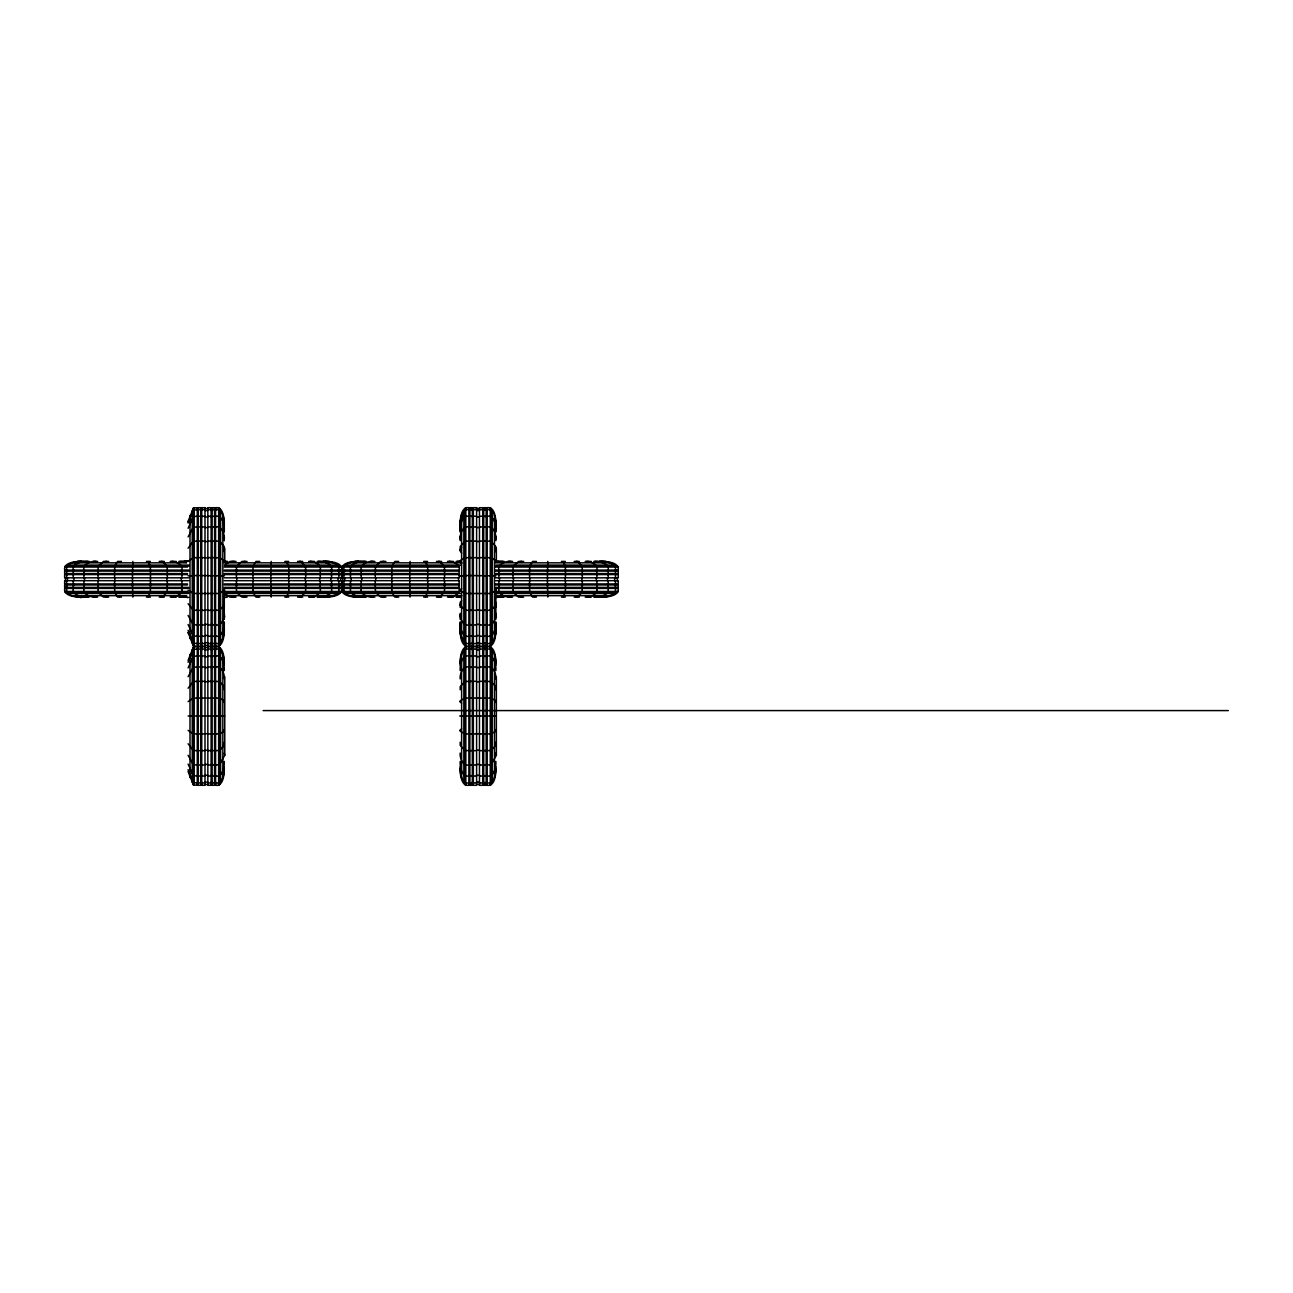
<?xml version="1.0" encoding="UTF-8"?>
<svg xmlns="http://www.w3.org/2000/svg" width="1293" height="1293" viewBox="0 0 1293 1293"><rect width="100%" height="100%" fill="white"/><g stroke="black" fill="none" stroke-linecap="round" stroke-linejoin="round"><path stroke-width="1.5" d="M271.207 561.421L270.851 573.559M358.759 597.091C353.619 597.253 340.495 596.251 341.902 588.412L459.16 588.412C460.744 594.392 451.887 597.819 447.491 597.091M188.762 570.084L64.65 570.084C63.244 562.261 76.368 561.259 81.507 561.421M447.491 561.421C451.887 560.677 460.712 564.136 459.16 570.084L341.902 570.084C340.495 562.261 353.619 561.259 358.759 561.421M224.303 588.412L341.611 588.412C343.017 596.251 329.893 597.253 324.753 597.091M495.316 588.412L618.216 588.412C619.622 596.251 606.498 597.253 601.358 597.091M132.84 597.091L132.484 584.953M271.207 597.091L270.851 584.953M410.091 597.091L409.736 584.953M547.812 597.091L547.456 584.953M188.099 521.435L193.336 508.117L197.263 507.696L197.263 646.29L193.336 645.854L188.099 632.536M188.099 660.432L193.336 647.114L197.263 646.678L197.263 785.304L193.336 784.883L188.099 771.549M224.271 524.554C224.416 519.414 223.414 506.29 215.592 507.696L215.592 646.29C223.414 647.696 224.416 634.556 224.271 629.416M224.271 663.551C224.416 658.412 223.414 645.288 215.592 646.678L215.592 785.304C223.414 786.71 224.416 773.586 224.271 768.446M460.195 629.416C460.033 634.556 461.035 647.696 468.874 646.29L468.874 507.696C461.035 506.29 460.033 519.414 460.195 524.554M495.865 524.554C496.027 519.414 495.025 506.29 487.202 507.696L487.202 646.29C495.025 647.696 496.027 634.556 495.865 629.416M460.195 768.446C460.033 773.586 461.035 786.71 468.874 785.304L468.874 646.678C461.035 645.288 460.033 658.412 460.195 663.551M495.865 663.551C496.027 658.412 495.025 645.288 487.202 646.678L487.202 785.304C495.025 786.71 496.027 773.586 495.865 768.446M188.099 523.035L193.336 510.089L197.263 509.668M224.271 526.057C224.481 520.998 223.269 508.23 215.592 509.668M460.195 627.913L460.195 633.974M495.865 526.057C496.076 520.998 494.863 508.23 487.202 509.668M495.865 633.974L495.865 627.913M188.309 522.324L188.584 520.643M188.099 662.323L193.336 649.458L197.263 649.054M224.271 526.623L224.271 520.643M224.271 665.345C224.497 660.287 223.236 647.599 215.592 649.054M460.195 520.643L460.195 526.623M460.195 627.347C459.952 632.374 461.262 644.997 468.874 643.542M495.865 526.623L495.865 520.643M460.195 766.652C459.969 771.711 461.229 784.398 468.874 782.944M495.865 665.345C496.092 660.287 494.847 647.599 487.202 649.054M188.099 528.287L193.336 516.618L197.263 516.246M224.271 531.019C224.659 526.203 222.735 514.695 215.592 516.246M224.271 628.414L224.271 622.951M460.195 622.951L460.195 628.414M495.865 531.019C496.27 526.203 494.346 514.695 487.202 516.246M495.865 628.414L495.865 622.951M188.099 667.883L193.336 656.343L197.263 655.971M224.271 670.582C224.675 665.782 222.671 654.42 215.592 655.971M460.195 761.415C459.775 766.216 461.779 777.578 468.874 776.026M495.865 670.582C496.286 665.782 494.282 654.42 487.202 655.971M224.271 532.134L224.271 526.801M460.195 526.801L460.195 532.134M460.195 621.836C459.758 626.604 461.843 637.821 468.874 636.269M495.865 532.134L495.865 526.801M188.099 536.886L193.336 527.269L197.263 526.946M224.271 539.133C224.917 534.688 221.798 525.346 215.592 526.946M224.271 619.347L224.271 589.495M460.195 614.854L460.195 619.347M495.865 539.133C496.528 534.688 493.409 525.346 487.202 526.946M495.865 619.347L495.865 589.495M188.099 676.708L193.336 667.285L197.263 666.994M224.271 678.906C224.95 674.51 221.701 665.378 215.592 666.994M224.756 676.708L224.756 755.29L219.519 764.713L215.592 765.003M460.195 753.076C459.516 757.488 462.765 766.62 468.874 765.003M495.865 678.906C496.544 674.51 493.312 665.378 487.202 666.994M496.35 676.708L496.35 755.29L491.13 764.713L487.202 765.003M224.271 540.7L224.271 536.385M460.195 536.385L460.195 540.7M460.195 613.286C459.5 617.65 462.862 626.572 468.874 624.955M495.865 540.7L495.865 536.385M188.099 548.2L193.336 541.298L197.263 541.072M224.271 549.816L224.271 546.583L219.519 541.298L215.592 541.072M224.271 607.387L224.271 604.17M460.195 604.17L460.195 607.387M495.865 549.816L495.865 546.583L491.13 541.298L487.202 541.072M495.865 607.387L495.865 604.17M188.099 688.215L193.336 681.556L197.263 681.346M224.271 689.767L224.271 686.664L219.632 681.653L215.592 681.346M460.195 742.214L460.195 745.334L464.93 750.441L468.874 750.651M495.865 689.767L495.865 686.664L491.227 681.653L487.202 681.346M224.271 551.723L224.271 548.733M495.865 551.723L495.865 548.733M461.617 517.863L463.848 513.305M222.849 636.786L224.271 633.974L224.271 627.913M188.099 561.485L193.336 557.752L197.263 557.639M224.271 562.342L224.271 560.612L219.632 557.816L215.592 557.639M495.865 562.342L495.865 560.612L491.227 557.816L487.202 557.639M188.099 701.614L193.336 698.172L197.263 698.058M224.271 702.422L224.271 700.806L219.357 698.123L198.282 698.058M495.865 702.422L495.865 700.806L490.968 698.123L469.892 698.058M224.756 590.238L219.147 593.487L198.282 593.503M496.35 590.238L490.758 593.487L469.892 593.503M461.617 547.327L459.71 550.236L461.617 553.129M461.617 600.841L460.195 602.247L460.195 605.237L464.93 610.167L468.874 610.361M458.724 592.453L342.532 592.453M119.958 561.421L121.445 561.421M146.448 561.421L147.935 561.421L150.36 566.156L150.473 573.559M121.445 597.091L119.958 597.091M258.325 561.421L259.812 561.421M284.816 561.421L286.303 561.421L288.727 566.156L288.84 570.084M259.812 597.091L258.325 597.091M397.21 561.421L398.697 561.421M423.7 561.421L425.187 561.421L427.611 566.156L427.724 570.084M398.697 597.091L397.21 597.091M534.93 561.421L536.417 561.421M561.421 561.421L562.908 561.421L565.348 566.156L565.445 570.084M536.417 597.091L534.93 597.091M148.582 561.421L150.327 561.421M119.312 597.091L117.566 597.091L114.77 592.453L114.592 588.412M150.327 597.091L148.582 597.091M286.949 561.421L288.695 561.421M257.679 597.091L255.933 597.091L253.137 592.453L252.959 588.412M288.695 597.091L286.949 597.091M425.833 561.421L427.579 561.421M396.563 597.091L394.818 597.091L391.924 592.194L391.844 584.953M427.579 597.091L425.833 597.091M563.554 561.421L565.3 561.421M534.284 597.091L532.538 597.091L529.742 592.453L529.564 588.412M565.3 597.091L563.554 597.091M461.617 728.816L459.71 730.383L460.195 731.191L464.93 733.826L468.874 733.939M74.816 562.843L77.612 561.421L83.592 561.421M608.728 595.669L605.9 597.091L599.855 597.091M461.617 588.8L460.195 589.495L460.195 590.966L464.93 593.406L468.874 593.503M105.687 561.421L108.693 561.421M159.201 561.421L162.207 561.421L167.12 566.156L167.33 570.084M108.693 597.091L105.687 597.091M244.054 561.421L247.06 561.421M297.568 561.421L300.574 561.421L305.487 566.156L305.698 570.084M247.06 597.091L244.054 597.091M382.938 561.421L385.944 561.421M436.452 561.421L439.458 561.421L444.372 566.156L444.582 570.084M385.944 597.091L382.938 597.091M520.659 561.421L523.665 561.421M574.173 561.421L577.179 561.421L582.092 566.156L582.303 570.084M523.665 597.091L520.659 597.091M161.124 561.421L164.356 561.421M106.769 597.091L103.537 597.091L98.252 592.356L98.026 588.412M164.356 597.091L161.124 597.091M299.491 561.421L302.724 561.421M245.137 597.091L241.904 597.091L236.619 592.356L236.393 588.412M302.724 597.091L299.491 597.091M438.375 561.421L441.592 561.421M384.021 597.091L380.788 597.091L375.616 592.453L375.277 588.412M441.592 597.091L438.375 597.091M576.096 561.421L579.329 561.421M521.742 597.091L518.525 597.091L513.224 592.356L512.998 588.412M579.329 597.091L576.096 597.091M93.338 561.421L97.654 561.421M170.24 561.421C174.62 560.709 183.525 564.071 181.909 570.084M231.706 561.421L236.021 561.421M97.654 597.091L93.338 597.091M308.607 561.421C312.987 560.709 321.892 564.071 320.276 570.084M370.59 561.421L374.905 561.421M236.021 597.091L231.706 597.091M508.311 561.421L512.626 561.421M374.905 597.091L370.59 597.091M585.212 561.421C589.592 560.709 598.497 564.071 596.881 570.084M512.626 597.091L508.311 597.091M171.807 561.421L176.301 561.421M96.086 597.091C91.641 597.754 82.299 594.618 83.916 588.412M310.175 561.421L314.668 561.421M176.301 597.091L171.807 597.091M234.453 597.091L229.96 597.091L224.432 593.439L338.621 593.439M449.059 561.421L453.552 561.421M314.668 597.091L310.175 597.091M373.338 597.091C368.893 597.754 359.551 594.618 361.167 588.412M586.78 561.421L591.273 561.421M453.552 597.091L449.059 597.091M511.058 597.091C506.614 597.754 497.272 594.618 498.888 588.412M591.273 597.091L586.78 597.091M83.77 561.421L89.088 561.421M178.806 561.421L184.123 561.421L186.612 562.843L72.392 562.843M89.088 597.091L83.77 597.091M317.173 561.421C321.941 560.984 333.158 563.069 331.59 570.084M361.022 561.421L366.339 561.421M224.788 597.576L227.455 597.091M456.057 561.421L461.375 561.421M498.742 561.421L504.06 561.421M366.339 597.091L361.022 597.091M593.778 561.421C598.546 560.984 609.763 563.069 608.195 570.084M461.375 597.091L456.057 597.091M504.06 597.091L498.742 597.091M179.905 561.421L185.368 561.421M87.989 597.091C83.172 597.479 71.665 595.556 73.2 588.412M318.272 561.421L323.735 561.421M185.368 597.091L179.905 597.091M457.156 561.421L461.084 561.146M497.498 561.421L502.961 561.421M323.735 597.091L318.272 597.091M365.24 597.091C360.375 597.528 348.981 595.475 350.451 588.412M594.877 561.421L600.34 561.421M461.084 597.366L457.156 597.091M502.961 597.091L497.498 597.091M600.34 597.091L594.877 597.091M184.301 561.421L188.6 561.146M83.592 597.091L80.602 597.576L74.816 595.669M322.668 561.421C327.711 561.178 340.334 562.471 338.879 570.084M354.848 561.421L360.844 561.421M188.6 597.366L184.301 597.091M360.844 597.091L354.848 597.091M599.273 561.421C604.316 561.178 616.939 562.471 615.484 570.084M495.575 597.576L498.565 597.091M184.883 561.421L187.905 560.936M83.011 597.091C77.952 597.301 65.183 596.089 66.638 588.412M323.25 561.421L329.295 561.421M329.295 597.091L323.25 597.091M360.262 597.091C355.203 597.301 342.435 596.089 343.89 588.412M599.855 561.421L605.9 561.421M81.507 597.091C76.368 597.253 63.244 596.251 64.65 588.412L188.762 588.412M324.753 561.421C329.893 561.259 343.017 562.261 341.611 570.084L224.303 570.084M601.358 561.421C606.498 561.259 619.622 562.261 618.216 570.084L495.316 570.084M188.099 575.821L197.263 575.53M224.271 575.886L198.282 575.53M495.865 575.886L469.892 575.53M197.263 508.553L198.282 508.553M200.722 508.553L201.74 508.553M205.005 508.553L207.85 508.553M211.115 508.553L212.133 508.553M214.573 508.553L215.592 508.553M468.874 508.553L469.892 508.553M472.333 508.553L473.351 508.553M476.6 508.553L479.461 508.553M482.709 508.553L483.727 508.553M486.184 508.553L487.202 508.553M198.282 509.668L200.722 509.668M201.74 509.668L205.005 509.668M207.85 509.668L211.115 509.668M212.133 509.668L214.573 509.668M468.874 509.668C461.197 508.23 459.985 520.998 460.195 526.057M469.892 509.668L472.333 509.668M473.351 509.668L476.6 509.668M479.461 509.668L482.709 509.668M483.727 509.668L486.184 509.668M200.722 510.509L201.74 510.509M205.005 510.509L207.85 510.509M211.115 510.509L212.133 510.509M214.573 510.509L215.592 510.509M472.333 510.509L473.351 510.509M476.6 510.509L479.461 510.509M482.709 510.509L483.727 510.509M486.184 510.509L487.202 510.509M198.282 516.246L200.722 516.246M201.74 516.246L205.005 516.246M207.85 516.246L211.115 516.246M212.133 516.246L214.573 516.246M468.874 516.246C461.73 514.695 459.807 526.203 460.195 531.019M469.892 516.246L472.333 516.246M473.351 516.246L476.6 516.246M479.461 516.246L482.709 516.246M483.727 516.246L486.184 516.246M200.722 516.99L201.74 516.99M205.005 516.99L207.85 516.99M211.115 516.99L212.133 516.99M214.573 516.99L215.592 516.99M472.333 516.99L473.351 516.99M476.6 516.99L479.461 516.99M482.709 516.99L483.727 516.99M486.184 516.99L487.202 516.99M198.282 526.946L200.722 526.946M201.74 526.946L205.005 526.946M207.85 526.946L211.115 526.946M212.133 526.946L214.573 526.946M468.874 526.946C462.668 525.346 459.532 534.688 460.195 539.133M469.892 526.946L472.333 526.946M473.351 526.946L476.6 526.946M479.461 526.946L482.709 526.946M483.727 526.946L486.184 526.946M197.263 527.576L198.282 527.576M200.722 527.576L201.74 527.576M205.005 527.576L207.85 527.576M211.115 527.576L212.133 527.576M214.573 527.576L215.592 527.576M468.874 527.576L469.892 527.576M472.333 527.576L473.351 527.576M476.6 527.576L479.461 527.576M482.709 527.576L483.727 527.576M486.184 527.576L487.202 527.576M198.282 541.072L200.722 541.072M201.74 541.072L205.005 541.072M207.85 541.072L211.115 541.072M212.133 541.072L214.573 541.072M468.874 541.072L464.93 541.298L460.195 546.583L460.195 549.816M469.892 541.072L472.333 541.072M473.351 541.072L476.6 541.072M479.461 541.072L482.709 541.072M483.727 541.072L486.184 541.072M200.722 541.525L201.74 541.525M205.005 541.525L207.85 541.525M211.115 541.525L212.133 541.525M214.573 541.525L215.592 541.525M472.333 541.525L473.351 541.525M476.6 541.525L479.461 541.525M482.709 541.525L483.727 541.525M486.184 541.525L487.202 541.525M198.282 557.639L200.722 557.639M201.74 557.639L205.005 557.639M207.85 557.639L211.115 557.639M212.133 557.639L214.573 557.639M468.874 557.639L464.93 557.752L460.195 560.612L460.195 562.342L461.617 563.15M469.892 557.639L472.333 557.639M473.351 557.639L476.6 557.639M479.461 557.639L482.709 557.639M483.727 557.639L486.184 557.639M200.722 557.881L201.74 557.881M205.005 557.881L207.85 557.881M211.115 557.881L212.133 557.881M214.573 557.881L215.592 557.881M472.333 557.881L473.351 557.881M476.6 557.881L479.461 557.881M482.709 557.881L483.727 557.881M486.184 557.881L487.202 557.881M224.061 562.843L333.885 562.843M349.627 562.843L461.843 562.843M494.96 562.843L610.49 562.843M67.64 565.073L188.859 565.073M338.621 565.073L224.432 565.073L229.96 561.421L234.453 561.421M344.892 565.073L460.696 565.073M495.93 565.073L615.226 565.073M65.28 566.059L188.94 566.059M224.74 566.059L340.98 566.059M342.532 566.059L458.87 566.156M495.801 566.059L617.585 566.059M64.65 567.045L187.566 567.045M224.303 567.045L341.611 567.045M341.902 567.045L459.16 567.045M495.316 567.045L618.216 567.045M188.762 571.102L64.65 571.102L64.65 573.559L187.566 573.559M224.303 571.102L341.611 571.102L341.611 573.559L224.303 573.559M495.316 571.102L618.216 571.102L618.216 573.559L495.316 573.559M187.566 574.577L64.65 574.577L64.65 577.826L188.762 577.826M224.303 574.577L341.611 574.577L341.611 577.826L224.303 577.826M495.316 574.577L618.216 574.577L618.216 577.826L495.316 577.826M468.874 575.53L459.71 575.821L461.617 575.935M188.762 580.686L64.65 580.686L64.65 583.935L187.566 583.935M224.303 580.686L341.611 580.686L341.611 583.935L224.303 583.935M495.316 580.686L618.216 580.686L618.216 583.935L495.316 583.935M187.566 584.953L64.65 584.953L64.65 587.394L188.762 587.394M224.303 584.953L341.611 584.953L341.611 587.394L224.303 587.394M495.316 584.953L618.216 584.953L618.216 587.394L495.316 587.394M64.65 591.467L187.566 591.467M224.303 591.467L341.611 591.467M341.902 591.467L459.16 591.467M495.316 591.467L618.216 591.467M65.28 592.453L188.94 592.453M224.74 592.453L340.98 592.453M495.801 592.453L617.585 592.453M67.64 593.439L188.859 593.439M197.263 593.503L193.336 593.406L188.099 590.238M344.892 593.439L460.696 593.439M495.93 593.439L615.226 593.439M72.392 595.669L186.612 595.669L184.123 597.091L178.806 597.091M224.061 595.669L333.885 595.669M349.627 595.669L461.843 595.669M494.96 595.669L610.49 595.669M197.263 609.957L198.282 609.957M200.722 609.957L201.74 609.957M205.005 609.957L207.85 609.957M211.115 609.957L212.133 609.957M214.573 609.957L215.592 609.957M468.874 609.957L469.892 609.957M472.333 609.957L473.351 609.957M476.6 609.957L479.461 609.957M482.709 609.957L483.727 609.957M486.184 609.957L487.202 609.957M197.263 610.361L193.336 610.167L188.099 603.75M198.282 610.361L200.722 610.361M201.74 610.361L205.005 610.361M207.85 610.361L211.115 610.361M212.133 610.361L214.573 610.361M215.592 610.361L219.519 610.167L224.271 605.237L224.271 602.247M469.892 610.361L472.333 610.361M473.351 610.361L476.6 610.361M479.461 610.361L482.709 610.361M483.727 610.361L486.184 610.361M487.202 610.361L491.13 610.167L495.865 605.237L495.865 602.247M197.263 624.357L198.282 624.357M200.722 624.357L201.74 624.357M205.005 624.357L207.85 624.357M211.115 624.357L212.133 624.357M214.573 624.357L215.592 624.357M468.874 624.357L469.892 624.357M472.333 624.357L473.351 624.357M476.6 624.357L479.461 624.357M482.709 624.357L483.727 624.357M486.184 624.357L487.202 624.357M197.263 624.955L193.336 624.648L188.099 615.436M198.282 624.955L200.722 624.955M201.74 624.955L205.005 624.955M207.85 624.955L211.115 624.955M212.133 624.955L214.573 624.955M215.592 624.955C221.604 626.572 224.966 617.65 224.271 613.286M469.892 624.955L472.333 624.955M473.351 624.955L476.6 624.955M479.461 624.955L482.709 624.955M483.727 624.955L486.184 624.955M487.202 624.955C493.215 626.572 496.577 617.65 495.865 613.286M197.263 635.526L198.282 635.526M200.722 635.526L201.74 635.526M205.005 635.526L207.85 635.526M211.115 635.526L212.133 635.526M214.573 635.526L215.592 635.526M468.874 635.526L469.892 635.526M472.333 635.526L473.351 635.526M476.6 635.526L479.461 635.526M482.709 635.526L483.727 635.526M486.184 635.526L487.202 635.526M197.263 636.269L193.336 635.897L188.099 624.503M198.282 636.269L200.722 636.269M201.74 636.269L205.005 636.269M207.85 636.269L211.115 636.269M212.133 636.269L214.573 636.269M215.592 636.269C222.606 637.821 224.707 626.604 224.271 621.836M469.892 636.269L472.333 636.269M473.351 636.269L476.6 636.269M479.461 636.269L482.709 636.269M483.727 636.269L486.184 636.269M487.202 636.269C494.217 637.821 496.302 626.604 495.865 621.836M200.722 642.718L201.74 642.718M205.005 642.718L207.85 642.718M211.115 642.718L212.133 642.718M214.573 642.718L215.592 642.718M472.333 642.718L473.351 642.718M476.6 642.718L479.461 642.718M482.709 642.718L483.727 642.718M486.184 642.718L487.202 642.718M197.263 643.542L193.336 643.138L188.099 630.337M198.282 643.542L200.722 643.542M201.74 643.542L205.005 643.542M207.85 643.542L211.115 643.542M212.133 643.542L214.573 643.542M215.592 643.542C223.204 644.997 224.497 632.374 224.271 627.347M469.892 643.542L472.333 643.542M473.351 643.542L476.6 643.542M479.461 643.542L482.709 643.542M483.727 643.542L486.184 643.542M487.202 643.542C494.815 644.997 496.108 632.374 495.865 627.347M200.722 645.417L201.74 645.417M205.005 645.417L207.85 645.417M211.115 645.417L212.133 645.417M214.573 645.417L215.592 645.417M472.333 645.417L473.351 645.417M476.6 645.417L479.461 645.417M482.709 645.417L483.727 645.417M486.184 645.417L487.202 645.417M200.722 647.551L201.74 647.551M205.005 647.551L207.85 647.551M211.115 647.551L212.133 647.551M214.573 647.551L215.592 647.551M472.333 647.551L473.351 647.551M476.6 647.551L479.461 647.551M482.709 647.551L483.727 647.551M486.184 647.551L487.202 647.551M198.282 649.054L200.722 649.054M201.74 649.054L205.005 649.054M207.85 649.054L211.115 649.054M212.133 649.054L214.573 649.054M468.874 649.054C461.229 647.599 459.969 660.287 460.195 665.345M469.892 649.054L472.333 649.054M473.351 649.054L476.6 649.054M479.461 649.054L482.709 649.054M483.727 649.054L486.184 649.054M200.722 649.878L201.74 649.878M205.005 649.878L207.85 649.878M211.115 649.878L212.133 649.878M214.573 649.878L215.592 649.878M472.333 649.878L473.351 649.878M476.6 649.878L479.461 649.878M482.709 649.878L483.727 649.878M486.184 649.878L487.202 649.878M198.282 655.971L200.722 655.971M201.74 655.971L205.005 655.971M207.85 655.971L211.115 655.971M212.133 655.971L214.573 655.971M468.874 655.971C461.779 654.42 459.775 665.782 460.195 670.582M469.892 655.971L472.333 655.971M473.351 655.971L476.6 655.971M479.461 655.971L482.709 655.971M483.727 655.971L486.184 655.971M200.722 656.715L201.74 656.715M205.005 656.715L207.85 656.715M211.115 656.715L212.133 656.715M214.573 656.715L215.592 656.715M472.333 656.715L473.351 656.715M476.6 656.715L479.461 656.715M482.709 656.715L483.727 656.715M486.184 656.715L487.202 656.715M198.282 666.994L200.722 666.994M201.74 666.994L205.005 666.994M207.85 666.994L211.115 666.994M212.133 666.994L214.573 666.994M468.874 666.994C462.765 665.378 459.516 674.51 460.195 678.906M469.892 666.994L472.333 666.994M473.351 666.994L476.6 666.994M479.461 666.994L482.709 666.994M483.727 666.994L486.184 666.994M197.263 667.592L198.282 667.592M200.722 667.592L201.74 667.592M205.005 667.592L207.85 667.592M211.115 667.592L212.133 667.592M214.573 667.592L215.592 667.592M468.874 667.592L469.892 667.592M472.333 667.592L473.351 667.592M476.6 667.592L479.461 667.592M482.709 667.592L483.727 667.592M486.184 667.592L487.202 667.592M198.282 681.346L200.722 681.346M201.74 681.346L205.005 681.346M207.85 681.346L211.115 681.346M212.133 681.346L214.573 681.346M468.874 681.346L464.93 681.556L460.195 686.664L460.195 689.767M469.892 681.346L472.333 681.346M473.351 681.346L476.6 681.346M479.461 681.346L482.709 681.346M483.727 681.346L486.184 681.346M197.263 681.767L198.282 681.767M200.722 681.767L201.74 681.767M205.005 681.767L207.85 681.767M211.115 681.767L212.133 681.767M214.573 681.767L215.592 681.767M468.874 681.767L469.892 681.767M472.333 681.767L473.351 681.767M476.6 681.767L479.461 681.767M482.709 681.767L483.727 681.767M486.184 681.767L487.202 681.767M468.874 698.058L464.93 698.172L460.195 700.806L459.71 701.614L461.617 703.182M263.109 710.584L1228.35 710.584M188.099 715.999L197.263 715.999M198.282 715.999L224.756 715.999M459.71 715.999L468.874 715.999M469.892 715.999L496.35 715.999M200.722 733.713L201.74 733.713M205.005 733.713L207.85 733.713M211.115 733.713L212.133 733.713M214.573 733.713L215.592 733.713M472.333 733.713L473.351 733.713M476.6 733.713L479.461 733.713M482.709 733.713L483.727 733.713M486.184 733.713L487.202 733.713M197.263 733.939L193.336 733.826L188.099 730.383M198.282 733.939L200.722 733.939M201.74 733.939L205.005 733.939M207.85 733.939L211.115 733.939M212.133 733.939L214.573 733.939M215.592 733.939L219.519 733.826L224.271 731.191L224.271 729.575M469.892 733.939L472.333 733.939M473.351 733.939L476.6 733.939M479.461 733.939L482.709 733.939M483.727 733.939L486.184 733.939M487.202 733.939L491.13 733.826L495.865 731.191L495.865 729.575M200.722 750.231L201.74 750.231M205.005 750.231L207.85 750.231M211.115 750.231L212.133 750.231M214.573 750.231L215.592 750.231M472.333 750.231L473.351 750.231M476.6 750.231L479.461 750.231M482.709 750.231L483.727 750.231M486.184 750.231L487.202 750.231M197.263 750.651L193.336 750.441L188.099 743.782M198.282 750.651L200.722 750.651M201.74 750.651L205.005 750.651M207.85 750.651L211.115 750.651M212.133 750.651L214.573 750.651M215.592 750.651L219.519 750.441L224.271 745.334L224.271 742.214M469.892 750.651L472.333 750.651M473.351 750.651L476.6 750.651M479.461 750.651L482.709 750.651M483.727 750.651L486.184 750.651M487.202 750.651L491.13 750.441L495.865 745.334L495.865 742.214M200.722 764.405L201.74 764.405M205.005 764.405L207.85 764.405M211.115 764.405L212.133 764.405M214.573 764.405L215.592 764.405M472.333 764.405L473.351 764.405M476.6 764.405L479.461 764.405M482.709 764.405L483.727 764.405M486.184 764.405L487.202 764.405M197.263 765.003L193.336 764.713L188.099 755.29M198.282 765.003L200.722 765.003M201.74 765.003L205.005 765.003M207.85 765.003L211.115 765.003M212.133 765.003L214.573 765.003M469.892 765.003L472.333 765.003M473.351 765.003L476.6 765.003M479.461 765.003L482.709 765.003M483.727 765.003L486.184 765.003M197.263 775.283L198.282 775.283M200.722 775.283L201.74 775.283M205.005 775.283L207.85 775.283M211.115 775.283L212.133 775.283M214.573 775.283L215.592 775.283M468.874 775.283L469.892 775.283M472.333 775.283L473.351 775.283M476.6 775.283L479.461 775.283M482.709 775.283L483.727 775.283M486.184 775.283L487.202 775.283M197.263 776.026L193.336 775.655L188.099 764.115M198.282 776.026L200.722 776.026M201.74 776.026L205.005 776.026M207.85 776.026L211.115 776.026M212.133 776.026L214.573 776.026M215.592 776.026C222.671 777.578 224.675 766.216 224.271 761.415M469.892 776.026L472.333 776.026M473.351 776.026L476.6 776.026M479.461 776.026L482.709 776.026M483.727 776.026L486.184 776.026M487.202 776.026C494.282 777.578 496.286 766.216 495.865 761.415M200.722 782.12L201.74 782.12M205.005 782.12L207.85 782.12M211.115 782.12L212.133 782.12M214.573 782.12L215.592 782.12M472.333 782.12L473.351 782.12M476.6 782.12L479.461 782.12M482.709 782.12L483.727 782.12M486.184 782.12L487.202 782.12M197.263 782.944L193.336 782.54L188.099 769.658M198.282 782.944L200.722 782.944M201.74 782.944L205.005 782.944M207.85 782.944L211.115 782.944M212.133 782.944L214.573 782.944M215.592 782.944C223.236 784.398 224.497 771.711 224.271 766.652M469.892 782.944L472.333 782.944M473.351 782.944L476.6 782.944M479.461 782.944L482.709 782.944M483.727 782.944L486.184 782.944M487.202 782.944C494.847 784.398 496.092 771.711 495.865 766.652M197.263 784.447L198.282 784.447M200.722 784.447L201.74 784.447M205.005 784.447L207.85 784.447M211.115 784.447L212.133 784.447M214.573 784.447L215.592 784.447M468.874 784.447L469.892 784.447M472.333 784.447L473.351 784.447M476.6 784.447L479.461 784.447M482.709 784.447L483.727 784.447M486.184 784.447L487.202 784.447M360.262 561.421C355.203 561.21 342.435 562.423 343.89 570.084M83.011 561.421C77.952 561.21 65.183 562.423 66.638 570.084M184.883 597.091L187.905 597.576M495.575 560.936L498.565 561.421M599.273 597.091C604.316 597.334 616.939 596.025 615.484 588.412M322.668 597.091C327.711 597.334 340.334 596.025 338.879 588.412M365.24 561.421C360.375 560.968 348.981 563.037 350.451 570.084M87.989 561.421C83.172 561.017 71.665 562.94 73.2 570.084M593.778 597.091C598.546 597.528 609.763 595.443 608.195 588.412M224.788 560.936L227.455 561.421M317.173 597.091C321.941 597.528 333.158 595.443 331.59 588.412M511.058 561.421C506.614 560.758 497.272 563.877 498.888 570.084M373.338 561.421C368.893 560.758 359.551 563.877 361.167 570.084M96.086 561.421C91.641 560.758 82.299 563.877 83.916 570.084M585.212 597.091C589.592 597.786 598.497 594.424 596.881 588.412M308.607 597.091C312.987 597.786 321.892 594.424 320.276 588.412M170.24 597.091C174.62 597.786 183.525 594.424 181.909 588.412M521.742 561.421L518.525 561.421L513.224 566.156L512.998 570.084M384.021 561.421L380.788 561.421L375.616 566.059L375.277 570.084M245.137 561.421L241.904 561.421L236.619 566.156L236.393 570.084M106.769 561.421L103.537 561.421L98.252 566.156L98.026 570.084M574.173 597.091L577.179 597.091L582.092 592.356L582.303 588.412M436.452 597.091L439.458 597.091L444.372 592.356L444.582 588.412M297.568 597.091L300.574 597.091L305.487 592.356L305.698 588.412M159.201 597.091L162.207 597.091L167.12 592.356L167.33 588.412M534.284 561.421L532.538 561.421L529.742 566.059L529.564 570.084M396.563 561.421L394.818 561.421L391.924 566.318L391.844 573.559M257.679 561.421L255.933 561.421L253.137 566.059L252.959 570.084M119.312 561.421L117.566 561.421L114.77 566.059L114.592 570.084M561.421 597.091L562.908 597.091L565.348 592.356L565.445 588.412M423.7 597.091L425.187 597.091L427.611 592.356L427.724 588.412M284.816 597.091L286.303 597.091L288.727 592.356L288.84 588.412M146.448 597.091L147.935 597.091L150.36 592.356L150.473 584.953M461.617 636.786L463.848 641.393M190.006 636.786L192.253 641.393M495.865 753.076L496.35 755.29M224.271 753.076L224.756 755.29M495.865 614.854L496.35 617.1M224.271 614.854L224.756 617.1M188.309 632.261L188.584 633.974M547.812 561.421L547.456 573.559M410.091 561.421L409.736 573.559M132.84 561.421L132.484 573.559M617.359 570.084L617.359 571.102M617.359 577.826L617.359 580.686M617.359 587.394L617.359 588.412M615.484 571.102L615.484 573.559M615.484 574.577L615.484 577.826M615.484 580.686L615.484 583.935M615.484 584.953L615.484 587.394M614.66 570.084L614.66 571.102M614.66 577.826L614.66 580.686M614.66 587.394L614.66 588.412M608.195 571.102L608.195 573.559M608.195 574.577L608.195 577.826M608.195 580.686L608.195 583.935M608.195 584.953L608.195 587.394M607.468 570.084L607.468 571.102M607.468 573.559L607.468 574.577M607.468 577.826L607.468 580.686M607.468 583.935L607.468 584.953M607.468 587.394L607.468 588.412M596.881 571.102L596.881 573.559M596.881 574.577L596.881 577.826M596.881 580.686L596.881 583.935M596.881 584.953L596.881 587.394M596.299 570.084L596.299 571.102M596.299 577.826L596.299 580.686M596.299 587.394L596.299 588.412M582.303 571.102L582.303 573.559M582.303 574.577L582.303 577.826M582.303 580.686L582.303 583.935M582.303 584.953L582.303 587.394M581.882 570.084L581.882 571.102M581.882 573.559L581.882 574.577M581.882 577.826L581.882 580.686M581.882 583.935L581.882 584.953M581.882 587.394L581.882 588.412M565.445 571.102L565.445 573.559M565.445 574.577L565.445 577.826M565.445 580.686L565.445 583.935M565.445 584.953L565.445 587.394M565.235 570.084L565.235 571.102M565.235 577.826L565.235 580.686M565.235 587.394L565.235 588.412M547.456 574.577L547.456 583.935M529.807 570.084L529.807 571.102M529.807 577.826L529.807 580.686M529.807 587.394L529.807 588.412M529.564 571.102L529.564 573.559M529.564 574.577L529.564 577.826M529.564 580.686L529.564 583.935M529.564 584.953L529.564 587.394M513.45 570.084L513.45 571.102M513.45 573.559L513.45 574.577M513.45 577.826L513.45 580.686M513.45 583.935L513.45 584.953M513.45 587.394L513.45 588.412M512.998 571.102L512.998 573.559M512.998 574.577L512.998 577.826M512.998 580.686L512.998 583.935M512.998 584.953L512.998 587.394M499.502 570.084L499.502 571.102M499.502 573.559L499.502 574.577M499.502 577.826L499.502 580.686M499.502 583.935L499.502 584.953M499.502 587.394L499.502 588.412M498.888 571.102L498.888 573.559M498.888 574.577L498.888 577.826M498.888 580.686L498.888 583.935M498.888 584.953L498.888 587.394M496.35 548.2L496.35 561.808M494.443 515.422L494.443 638.548M494.443 654.42L494.443 777.578M492.213 510.687L492.213 643.284M492.213 649.684L492.213 782.313M491.227 508.327L491.227 645.643M491.227 647.324L491.227 784.673M490.241 507.696L490.241 646.29M490.241 646.678L490.241 785.304M465.819 507.696L465.819 646.29M465.819 646.678L465.819 785.304M464.834 508.327L464.834 645.643M464.834 647.324L464.834 784.673M463.848 510.687L463.848 643.284M463.848 649.684L463.848 782.313M461.617 515.422L461.617 638.548M461.617 654.42L461.617 777.578M458.562 570.084L458.562 571.102M458.562 573.559L458.562 574.577M458.562 577.826L458.562 580.686M458.562 583.935L458.562 584.953M458.562 587.394L458.562 588.412M444.582 571.102L444.582 573.559M444.582 574.577L444.582 577.826M444.582 580.686L444.582 583.935M444.582 584.953L444.582 587.394M444.162 570.084L444.162 571.102M444.162 573.559L444.162 574.577M444.162 577.826L444.162 580.686M444.162 583.935L444.162 584.953M444.162 587.394L444.162 588.412M427.724 571.102L427.724 573.559M427.724 574.577L427.724 577.826M427.724 580.686L427.724 583.935M427.724 584.953L427.724 587.394M427.514 570.084L427.514 571.102M427.514 577.826L427.514 580.686M427.514 587.394L427.514 588.412M409.736 574.577L409.736 583.935M391.844 574.577L391.844 583.935M375.73 570.084L375.73 571.102M375.73 577.826L375.73 580.686M375.73 587.394L375.73 588.412M375.277 571.102L375.277 573.559M375.277 574.577L375.277 577.826M375.277 580.686L375.277 583.935M375.277 584.953L375.277 587.394M361.781 570.084L361.781 571.102M361.781 577.826L361.781 580.686M361.781 587.394L361.781 588.412M361.167 571.102L361.167 573.559M361.167 574.577L361.167 577.826M361.167 580.686L361.167 583.935M361.167 584.953L361.167 587.394M351.211 570.084L351.211 571.102M351.211 577.826L351.211 580.686M351.211 587.394L351.211 588.412M350.451 571.102L350.451 573.559M350.451 574.577L350.451 577.826M350.451 580.686L350.451 583.935M350.451 584.953L350.451 587.394M344.714 570.084L344.714 571.102M344.714 577.826L344.714 580.686M344.714 587.394L344.714 588.412M343.89 571.102L343.89 573.559M343.89 574.577L343.89 577.826M343.89 580.686L343.89 583.935M343.89 584.953L343.89 587.394M342.758 570.084L342.758 571.102M342.758 577.826L342.758 580.686M342.758 587.394L342.758 588.412M340.754 570.084L340.754 571.102M340.754 573.559L340.754 574.577M340.754 577.826L340.754 580.686M340.754 583.935L340.754 584.953M340.754 587.394L340.754 588.412M338.879 571.102L338.879 573.559M338.879 574.577L338.879 577.826M338.879 580.686L338.879 583.935M338.879 584.953L338.879 587.394M338.039 570.084L338.039 571.102M338.039 577.826L338.039 580.686M338.039 587.394L338.039 588.412M331.59 571.102L331.59 573.559M331.59 574.577L331.59 577.826M331.59 580.686L331.59 583.935M331.59 584.953L331.59 587.394M330.863 570.084L330.863 571.102M330.863 573.559L330.863 574.577M330.863 577.826L330.863 580.686M330.863 583.935L330.863 584.953M330.863 587.394L330.863 588.412M320.276 571.102L320.276 573.559M320.276 574.577L320.276 577.826M320.276 580.686L320.276 583.935M320.276 584.953L320.276 587.394M319.678 570.084L319.678 571.102M319.678 577.826L319.678 580.686M319.678 587.394L319.678 588.412M305.698 571.102L305.698 573.559M305.698 574.577L305.698 577.826M305.698 580.686L305.698 583.935M305.698 584.953L305.698 587.394M305.277 570.084L305.277 571.102M305.277 573.559L305.277 574.577M305.277 577.826L305.277 580.686M305.277 583.935L305.277 584.953M305.277 587.394L305.277 588.412M288.84 571.102L288.84 573.559M288.84 574.577L288.84 577.826M288.84 580.686L288.84 583.935M288.84 584.953L288.84 587.394M288.63 570.084L288.63 571.102M288.63 577.826L288.63 580.686M288.63 587.394L288.63 588.412M270.851 574.577L270.851 583.935M253.202 570.084L253.202 571.102M253.202 577.826L253.202 580.686M253.202 587.394L253.202 588.412M252.959 571.102L252.959 573.559M252.959 574.577L252.959 577.826M252.959 580.686L252.959 583.935M252.959 584.953L252.959 587.394M236.845 570.084L236.845 571.102M236.845 573.559L236.845 574.577M236.845 577.826L236.845 580.686M236.845 583.935L236.845 584.953M236.845 587.394L236.845 588.412M236.393 571.102L236.393 573.559M236.393 574.577L236.393 577.826M236.393 580.686L236.393 583.935M236.393 584.953L236.393 587.394M224.756 548.2L224.756 561.808M222.849 515.422L222.849 638.548M222.849 654.42L222.849 777.578M220.618 510.687L220.618 643.284M220.618 649.684L220.618 782.313M219.632 508.327L219.632 645.643M219.632 647.324L219.632 784.673M218.646 507.696L218.646 646.29M218.646 646.678L218.646 785.304M194.209 507.696L194.209 646.29M194.209 646.678L194.209 785.304M193.223 508.327L193.223 645.643M193.223 647.324L193.223 784.673M192.253 510.687L192.253 643.284M192.253 649.684L192.253 782.313M190.006 515.422L190.006 638.548M190.006 654.42L190.006 777.578M181.909 571.102L181.909 573.559M181.909 574.577L181.909 577.826M181.909 580.686L181.909 583.935M181.909 584.953L181.909 587.394M181.311 570.084L181.311 571.102M181.311 577.826L181.311 580.686M181.311 587.394L181.311 588.412M167.33 571.102L167.33 573.559M167.33 574.577L167.33 577.826M167.33 580.686L167.33 583.935M167.33 584.953L167.33 587.394M166.91 570.084L166.91 571.102M166.91 573.559L166.91 574.577M166.91 577.826L166.91 580.686M166.91 583.935L166.91 584.953M166.91 587.394L166.91 588.412M150.473 574.577L150.473 583.935M132.484 574.577L132.484 583.935M114.835 570.084L114.835 571.102M114.835 577.826L114.835 580.686M114.835 587.394L114.835 588.412M114.592 571.102L114.592 573.559M114.592 574.577L114.592 577.826M114.592 580.686L114.592 583.935M114.592 584.953L114.592 587.394M98.478 570.084L98.478 571.102M98.478 573.559L98.478 574.577M98.478 577.826L98.478 580.686M98.478 583.935L98.478 584.953M98.478 587.394L98.478 588.412M98.026 571.102L98.026 573.559M98.026 574.577L98.026 577.826M98.026 580.686L98.026 583.935M98.026 584.953L98.026 587.394M84.53 570.084L84.53 571.102M84.53 573.559L84.53 574.577M84.53 577.826L84.53 580.686M84.53 583.935L84.53 584.953M84.53 587.394L84.53 588.412M83.916 571.102L83.916 573.559M83.916 574.577L83.916 577.826M83.916 580.686L83.916 583.935M83.916 584.953L83.916 587.394M73.96 570.084L73.96 571.102M73.96 573.559L73.96 574.577M73.96 577.826L73.96 580.686M73.96 583.935L73.96 584.953M73.96 587.394L73.96 588.412M73.2 571.102L73.2 573.559M73.2 574.577L73.2 577.826M73.2 580.686L73.2 583.935M73.2 584.953L73.2 587.394M67.462 570.084L67.462 571.102M67.462 573.559L67.462 574.577M67.462 577.826L67.462 580.686M67.462 583.935L67.462 584.953M67.462 587.394L67.462 588.412M66.638 571.102L66.638 573.559M66.638 574.577L66.638 577.826M66.638 580.686L66.638 583.935M66.638 584.953L66.638 587.394M65.507 570.084L65.507 571.102M65.507 577.826L65.507 580.686M65.507 587.394L65.507 588.412M200.722 507.696L198.282 507.696L198.282 646.29L200.722 646.29L200.722 507.696M205.005 507.696L201.74 507.696L201.74 646.29L205.005 646.29L205.005 507.696M211.115 507.696L207.85 507.696L207.85 646.29L211.115 646.29L211.115 507.696M214.573 507.696L212.133 507.696L212.133 646.29L214.573 646.29L214.573 507.696M472.333 507.696L469.892 507.696L469.892 646.29L472.333 646.29L472.333 507.696M476.6 507.696L473.351 507.696L473.351 646.29L476.6 646.29L476.6 507.696M482.709 507.696L479.461 507.696L479.461 646.29L482.709 646.29L482.709 507.696M486.184 507.696L483.727 507.696L483.727 646.29L486.184 646.29L486.184 507.696M459.16 571.102L341.902 571.102L341.902 573.559L459.16 573.559L459.16 571.102M459.16 574.577L341.902 574.577L341.902 577.826L459.16 577.826L459.16 574.577M459.16 580.686L341.902 580.686L341.902 583.935L459.16 583.935L459.16 580.686M459.16 584.953L341.902 584.953L341.902 587.394L459.16 587.394L459.16 584.953M200.722 646.678L198.282 646.678L198.282 785.304L200.722 785.304L200.722 646.678M205.005 646.678L201.74 646.678L201.74 785.304L205.005 785.304L205.005 646.678M211.115 646.678L207.85 646.678L207.85 785.304L211.115 785.304L211.115 646.678M214.573 646.678L212.133 646.678L212.133 785.304L214.573 785.304L214.573 646.678M472.333 646.678L469.892 646.678L469.892 785.304L472.333 785.304L472.333 646.678M476.6 646.678L473.351 646.678L473.351 785.304L476.6 785.304L476.6 646.678M482.709 646.678L479.461 646.678L479.461 785.304L482.709 785.304L482.709 646.678M486.184 646.678L483.727 646.678L483.727 785.304L486.184 785.304L486.184 646.678"/></g></svg>
